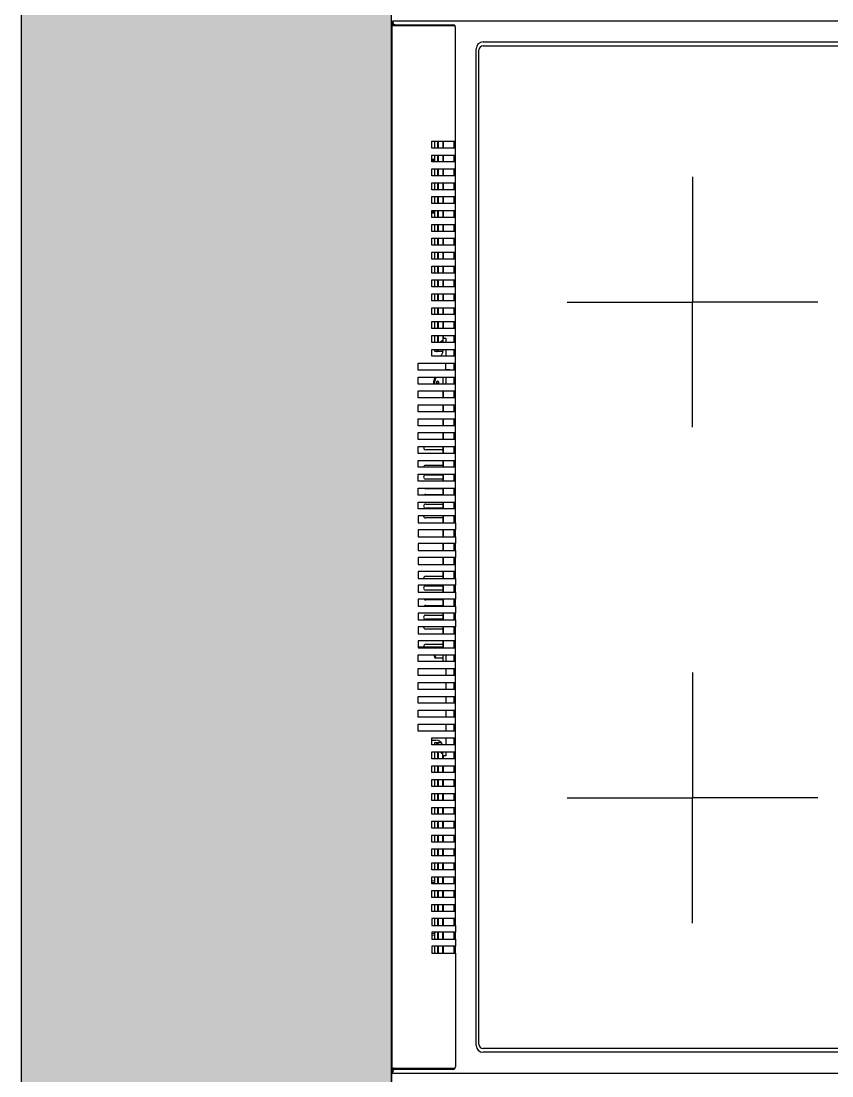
# Model space of a CAD drawing. Extents: x 9726 to 10907, y -508 to -121.
# Drawn here: x 10040.22 to 10063.21, y -237.94 to -208.02 of the extents above; entities that cross this region are included whole.
import ezdxf

# ---------------------------------------------------------------- set-up
doc = ezdxf.new("R2010")
doc.units = 0
doc.header["$LTSCALE"] = 25
doc.linetypes.add('HIDDEN', pattern=[0.03937, 0.019685, -0.019685])
for name, color, linetype in [('A-EQPM-KITCHEN', 7, 'CONTINUOUS'), ('DEFAULT', 7, 'CONTINUOUS'), ('LAYER_02', 254, 'CONTINUOUS')]:
    doc.layers.add(name, color=color, linetype=linetype)

# ---------------------------------------------------------------- blocks, each defined once
blk = doc.blocks.new('STOVE-PLAN')
at = {"layer": 'A-EQPM-KITCHEN'}
for p, q in [((-14.843, 14.618), (-14.843, -10.22)), ((-14.84, 14.618), (-14.808, 14.65)), ((-14.81, 14.616), (-14.84, 14.618)), ((-14.811, 14.65), (-14.811, 14.639)), ((-14.752, 14.639), (-14.811, 14.639)), ((-14.811, 14.639), (-14.811, 14.633)), ((-14.811, 14.633), (-14.811, 14.618)), ((-14.811, 14.618), (-14.81, 14.616)), ((-14.808, 14.65), (14.965, 14.65)), ((-14.752, 14.608), (-14.803, 14.608)), ((-14.803, 14.608), (-14.772, 14.579)), ((-14.736, 14.639), (-14.752, 14.639)), ((-14.74, 14.608), (-14.752, 14.608)), ((-14.736, 14.559), (-14.736, 14.639)), ((-14.736, 14.639), (-14.705, 14.639)), ((-14.736, 12.906), (-14.736, 14.559)), ((-14.705, 14.639), (-14.705, 14.653)), ((14.862, 14.639), (-14.705, 14.639)), ((-14.705, 14.639), (-14.705, 14.615)), ((-14.705, 14.615), (-14.705, 14.6)), ((-14.705, 14.6), (-14.705, 14.589)), ((-14.705, 14.563), (-14.705, 14.558)), ((-14.705, 14.558), (-14.705, 12.906)), ((-14.504, 14.653), (-14.524, 14.653)), ((-13.722, 14.639), (-13.006, 14.639)), ((13.164, 14.639), (13.88, 14.639)), ((14.681, 14.653), (14.661, 14.653)), ((14.862, 14.653), (14.862, 14.639)), ((14.862, 14.639), (14.894, 14.639)), ((14.862, 14.615), (14.862, 14.639)), ((14.862, 14.558), (14.862, 14.615)), ((14.862, 12.906), (14.862, 14.558)), ((14.894, 14.639), (14.894, 14.559)), ((14.894, 14.543), (14.894, 14.589)), ((14.894, 14.559), (14.894, 12.906)), ((14.909, 14.639), (14.897, 14.639)), ((14.909, 14.608), (14.897, 14.608)), ((14.966, 14.639), (14.909, 14.639)), ((14.966, 14.608), (14.909, 14.608)), ((14.93, 14.579), (14.958, 14.608)), ((14.965, 14.65), (14.996, 14.618)), ((14.968, 14.639), (14.968, 14.65)), ((14.968, 14.635), (14.968, 14.639)), ((14.969, 14.618), (14.968, 14.635)), ((14.996, 14.618), (14.969, 14.618)), ((15, -10.22), (15, 14.618)), ((-5.138, 12.896), (-5.138, 13.891)), ((-5.138, 13.891), (-4.941, 13.891)), ((-4.941, 13.891), (-4.941, 12.896)), ((-4.744, 12.896), (-4.744, 13.891)), ((-4.744, 13.891), (-4.547, 13.891)), ((-4.547, 13.891), (-4.547, 12.896)), ((-4.35, 12.896), (-4.35, 13.891)), ((-4.35, 13.891), (-4.154, 13.891)), ((-4.154, 13.891), (-4.154, 12.896)), ((-3.957, 12.896), (-3.957, 13.891)), ((-3.957, 13.891), (-3.76, 13.891)), ((-3.76, 13.891), (-3.76, 12.896)), ((-3.563, 12.896), (-3.563, 13.891)), ((-3.563, 13.891), (-3.366, 13.891)), ((-3.366, 13.891), (-3.366, 12.896)), ((-3.169, 12.896), (-3.169, 13.891)), ((-3.169, 13.891), (-2.972, 13.891)), ((-2.972, 13.891), (-2.972, 12.896)), ((-2.579, 13.891), (-2.776, 13.891)), ((-2.776, 13.891), (-2.776, 12.896)), ((-2.75, 13.891), (-2.75, 13.542)), ((-2.579, 12.896), (-2.579, 13.891)), ((-2.185, 13.891), (-2.382, 13.891)), ((-2.382, 13.891), (-2.382, 12.896)), ((-2.185, 12.896), (-2.185, 13.891)), ((-1.791, 13.891), (-1.988, 13.891)), ((-1.988, 13.891), (-1.988, 12.896)), ((-1.791, 12.896), (-1.791, 13.891)), ((-1.398, 13.891), (-1.594, 13.891)), ((-1.594, 13.891), (-1.594, 12.896)), ((-1.398, 12.896), (-1.398, 13.891)), ((-1.004, 13.891), (-1.201, 13.891)), ((-1.201, 13.891), (-1.201, 12.896)), ((-1.004, 12.896), (-1.004, 13.891)), ((-0.61, 13.891), (-0.807, 13.891)), ((-0.807, 13.891), (-0.807, 12.896)), ((-0.61, 12.896), (-0.61, 13.891)), ((-0.217, 13.891), (-0.413, 13.891)), ((-0.413, 13.891), (-0.413, 12.896)), ((-0.217, 12.896), (-0.217, 13.891)), ((0.177, 13.891), (-0.02, 13.891)), ((-0.02, 13.891), (-0.02, 12.896)), ((0.177, 12.896), (0.177, 13.891)), ((0.571, 13.891), (0.374, 13.891)), ((0.374, 13.891), (0.374, 12.896)), ((0.571, 12.896), (0.571, 13.891)), ((0.965, 13.891), (0.768, 13.891)), ((0.768, 13.891), (0.768, 12.896)), ((0.965, 12.896), (0.965, 13.891)), ((1.161, 12.896), (1.161, 13.891)), ((1.161, 13.891), (1.358, 13.891)), ((1.358, 13.891), (1.358, 12.896)), ((1.555, 12.896), (1.555, 13.891)), ((1.555, 13.891), (1.752, 13.891)), ((1.752, 13.891), (1.752, 12.896)), ((1.949, 12.896), (1.949, 13.891)), ((1.949, 13.891), (2.146, 13.891)), ((2.146, 13.891), (2.146, 12.896)), ((2.343, 12.896), (2.343, 13.891)), ((2.343, 13.891), (2.539, 13.891)), ((2.539, 13.891), (2.539, 12.896)), ((2.736, 12.896), (2.736, 13.891)), ((2.736, 13.891), (2.933, 13.891)), ((2.933, 13.891), (2.933, 12.896)), ((3.13, 12.896), (3.13, 13.891)), ((3.13, 13.891), (3.327, 13.891)), ((3.327, 13.891), (3.327, 12.896)), ((3.524, 12.896), (3.524, 13.891)), ((3.524, 13.891), (3.72, 13.891)), ((3.72, 13.891), (3.72, 12.896)), ((3.917, 12.896), (3.917, 13.891)), ((3.917, 13.891), (4.114, 13.891)), ((4.114, 13.891), (4.114, 12.896)), ((4.311, 12.896), (4.311, 13.891)), ((4.311, 13.891), (4.508, 13.891)), ((4.508, 13.891), (4.508, 12.896)), ((4.705, 12.896), (4.705, 13.891)), ((4.705, 13.891), (4.902, 13.891)), ((4.902, 13.891), (4.902, 12.896)), ((5.098, 12.896), (5.098, 13.891)), ((5.098, 13.891), (5.295, 13.891)), ((5.295, 13.891), (5.295, 12.896)), ((-11.24, 13.502), (-11.437, 13.502)), ((-11.437, 13.502), (-11.437, 12.896)), ((-11.24, 12.896), (-11.24, 13.502)), ((-10.846, 13.502), (-11.043, 13.502)), ((-11.043, 13.502), (-11.043, 12.896)), ((-10.921, 13.502), (-10.927, 13.42)), ((-10.887, 13.42), (-10.882, 13.502)), ((-10.846, 12.896), (-10.846, 13.502)), ((-10.453, 13.502), (-10.65, 13.502)), ((-10.65, 13.502), (-10.65, 12.894)), ((-10.453, 12.896), (-10.453, 13.502)), ((-10.256, 12.896), (-10.256, 13.502)), ((-10.256, 13.502), (-10.059, 13.502)), ((-10.059, 13.502), (-10.059, 12.896)), ((-9.862, 12.896), (-9.862, 13.502)), ((-9.862, 13.502), (-9.665, 13.502)), ((-9.665, 13.502), (-9.665, 12.896)), ((-9.469, 12.896), (-9.469, 13.502)), ((-9.469, 13.502), (-9.272, 13.502)), ((-9.434, 13.502), (-9.429, 13.42)), ((-9.389, 13.42), (-9.394, 13.502)), ((-9.272, 13.502), (-9.272, 12.896)), ((-9.075, 12.896), (-9.075, 13.502)), ((-9.075, 13.502), (-8.878, 13.502)), ((-8.878, 13.502), (-8.878, 12.896)), ((-8.681, 12.896), (-8.681, 13.502)), ((-8.681, 13.502), (-8.484, 13.502)), ((-8.484, 13.502), (-8.484, 12.896)), ((-8.287, 12.896), (-8.287, 13.502)), ((-8.287, 13.502), (-8.091, 13.502)), ((-8.091, 13.502), (-8.091, 12.896)), ((-7.894, 12.896), (-7.894, 13.502)), ((-7.894, 13.502), (-7.697, 13.502)), ((-7.697, 13.502), (-7.697, 12.896)), ((-7.5, 12.896), (-7.5, 13.502)), ((-7.5, 13.502), (-7.303, 13.502)), ((-7.303, 13.502), (-7.303, 12.896)), ((-7.106, 12.896), (-7.106, 13.502)), ((-7.106, 13.502), (-6.909, 13.502)), ((-6.909, 13.502), (-6.909, 12.896)), ((-6.713, 12.896), (-6.713, 13.502)), ((-6.713, 13.502), (-6.516, 13.502)), ((-6.516, 13.502), (-6.516, 12.896)), ((-6.319, 12.896), (-6.319, 13.502)), ((-6.319, 13.502), (-6.122, 13.502)), ((-6.122, 13.502), (-6.122, 12.896)), ((-5.925, 12.896), (-5.925, 13.502)), ((-5.925, 13.502), (-5.728, 13.502)), ((-5.728, 13.502), (-5.728, 12.896)), ((-5.531, 12.896), (-5.531, 13.502)), ((-5.531, 13.502), (-5.335, 13.502)), ((-5.4, 13.502), (-5.4, 13.39)), ((-5.335, 13.502), (-5.335, 12.896)), ((-2.75, 13.542), (-2.75, 13.425)), ((-2.677, 13.677), (-2.677, 13.193)), ((-2.244, 13.193), (-2.244, 13.677)), ((-1.969, 13.193), (-1.969, 13.677)), ((-1.85, 13.677), (-1.85, 13.193)), ((-1.575, 13.677), (-1.575, 13.193)), ((-1.417, 13.193), (-1.417, 13.677)), ((-1.142, 13.193), (-1.142, 13.677)), ((-1.024, 13.677), (-1.024, 13.193)), ((-0.748, 13.677), (-0.748, 13.193)), ((0.906, 13.193), (0.906, 13.677)), ((1.181, 13.193), (1.181, 13.677)), ((1.299, 13.677), (1.299, 13.193)), ((1.575, 13.677), (1.575, 13.193)), ((1.732, 13.193), (1.732, 13.677)), ((2.008, 13.193), (2.008, 13.677)), ((2.126, 13.677), (2.126, 13.193)), ((2.402, 13.677), (2.402, 13.193)), ((2.835, 13.193), (2.835, 13.677)), ((5.492, 12.896), (5.492, 13.502)), ((5.492, 13.502), (5.689, 13.502)), ((5.689, 13.502), (5.689, 12.896)), ((5.886, 12.896), (5.886, 13.502)), ((5.886, 13.502), (6.083, 13.502)), ((6.083, 13.502), (6.083, 12.896)), ((6.28, 12.896), (6.28, 13.502)), ((6.28, 13.502), (6.476, 13.502)), ((6.476, 13.502), (6.476, 12.896)), ((6.673, 12.896), (6.673, 13.502)), ((6.673, 13.502), (6.87, 13.502)), ((6.87, 13.502), (6.87, 12.896)), ((7.067, 12.896), (7.067, 13.502)), ((7.067, 13.502), (7.264, 13.502)), ((7.264, 13.502), (7.264, 12.896)), ((7.461, 12.896), (7.461, 13.502)), ((7.461, 13.502), (7.657, 13.502)), ((7.657, 13.502), (7.657, 12.896)), ((7.854, 12.896), (7.854, 13.502)), ((7.854, 13.502), (8.051, 13.502)), ((8.051, 13.502), (8.051, 12.896)), ((8.248, 12.896), (8.248, 13.502)), ((8.248, 13.502), (8.445, 13.502)), ((8.445, 13.502), (8.445, 12.896)), ((8.642, 12.896), (8.642, 13.502)), ((8.642, 13.502), (8.839, 13.502)), ((8.839, 13.502), (8.839, 12.896)), ((9.035, 12.896), (9.035, 13.502)), ((9.035, 13.502), (9.232, 13.502)), ((9.232, 13.502), (9.232, 12.896)), ((9.429, 12.896), (9.429, 13.502)), ((9.429, 13.502), (9.626, 13.502)), ((9.547, 13.42), (9.552, 13.502)), ((9.592, 13.502), (9.587, 13.42)), ((9.626, 13.502), (9.626, 12.896)), ((9.823, 12.896), (9.823, 13.502)), ((9.823, 13.502), (10.02, 13.502)), ((10.02, 13.502), (10.02, 12.896)), ((10.217, 12.896), (10.217, 13.502)), ((10.217, 13.502), (10.413, 13.502)), ((10.413, 13.502), (10.413, 12.896)), ((10.61, 12.896), (10.61, 13.502)), ((10.61, 13.502), (10.807, 13.502)), ((10.807, 13.502), (10.807, 12.895)), ((11.004, 12.896), (11.004, 13.502)), ((11.004, 13.502), (11.201, 13.502)), ((11.045, 13.42), (11.039, 13.502)), ((11.079, 13.502), (11.084, 13.42)), ((11.201, 13.502), (11.201, 12.896)), ((11.398, 12.896), (11.398, 13.502)), ((11.398, 13.502), (11.594, 13.502)), ((11.594, 13.502), (11.594, 12.896)), ((-11.437, 13.334), (-11.24, 13.334)), ((-11.437, 13.311), (-11.24, 13.311)), ((-11.437, 13.193), (-11.24, 13.193)), ((-11.24, 13.182), (-11.437, 13.182)), ((-11.434, 13.42), (-11.24, 13.42)), ((-11.043, 13.42), (-10.846, 13.42)), ((-11.043, 13.334), (-10.846, 13.334)), ((-11.043, 13.311), (-10.846, 13.311)), ((-11.043, 13.193), (-10.846, 13.193)), ((-10.846, 13.182), (-11.043, 13.182)), ((-10.65, 13.42), (-10.453, 13.42)), ((-10.65, 13.334), (-10.453, 13.334)), ((-10.65, 13.311), (-10.453, 13.311)), ((-10.65, 13.193), (-10.453, 13.193)), ((-10.453, 13.182), (-10.65, 13.182)), ((-10.256, 13.42), (-10.059, 13.42)), ((-10.256, 13.334), (-10.059, 13.334)), ((-10.256, 13.311), (-10.059, 13.311)), ((-10.256, 13.193), (-10.059, 13.193)), ((-10.059, 13.182), (-10.256, 13.182)), ((-9.862, 13.42), (-9.665, 13.42)), ((-9.862, 13.334), (-9.665, 13.334)), ((-9.862, 13.311), (-9.665, 13.311)), ((-9.862, 13.193), (-9.665, 13.193)), ((-9.665, 13.182), (-9.862, 13.182)), ((-9.472, 13.334), (-9.272, 13.334)), ((-9.469, 13.42), (-9.272, 13.42)), ((-9.469, 13.311), (-9.272, 13.311)), ((-9.469, 13.193), (-9.272, 13.193)), ((-9.272, 13.182), (-9.469, 13.182)), ((-9.075, 13.42), (-8.878, 13.42)), ((-9.075, 13.334), (-8.878, 13.334)), ((-9.075, 13.311), (-8.878, 13.311)), ((-9.075, 13.193), (-8.878, 13.193)), ((-8.878, 13.182), (-9.075, 13.182)), ((-8.681, 13.42), (-8.484, 13.42)), ((-8.681, 13.334), (-8.484, 13.334)), ((-8.681, 13.311), (-8.484, 13.311)), ((-8.681, 13.193), (-8.484, 13.193)), ((-8.484, 13.182), (-8.681, 13.182)), ((-8.287, 13.42), (-8.091, 13.42)), ((-8.287, 13.334), (-8.091, 13.334)), ((-8.287, 13.311), (-8.091, 13.311)), ((-8.287, 13.193), (-8.091, 13.193)), ((-8.091, 13.182), (-8.287, 13.182)), ((-7.894, 13.42), (-7.697, 13.42)), ((-7.894, 13.334), (-7.697, 13.334)), ((-7.894, 13.311), (-7.697, 13.311)), ((-7.894, 13.193), (-7.697, 13.193)), ((-7.697, 13.182), (-7.894, 13.182)), ((-7.5, 13.42), (-7.303, 13.42)), ((-7.5, 13.334), (-7.303, 13.334)), ((-7.5, 13.311), (-7.303, 13.311)), ((-7.5, 13.193), (-7.303, 13.193)), ((-7.303, 13.182), (-7.5, 13.182)), ((-7.106, 13.42), (-6.909, 13.42)), ((-7.106, 13.334), (-6.909, 13.334)), ((-7.106, 13.311), (-6.909, 13.311)), ((-7.106, 13.193), (-6.909, 13.193)), ((-6.909, 13.182), (-7.106, 13.182)), ((-6.713, 13.42), (-6.516, 13.42)), ((-6.713, 13.334), (-6.516, 13.334)), ((-6.713, 13.311), (-6.516, 13.311)), ((-6.713, 13.193), (-6.516, 13.193)), ((-6.516, 13.182), (-6.713, 13.182)), ((-6.319, 13.42), (-6.122, 13.42)), ((-6.319, 13.334), (-6.122, 13.334)), ((-6.319, 13.311), (-6.122, 13.311)), ((-6.319, 13.193), (-6.122, 13.193)), ((-6.122, 13.182), (-6.319, 13.182)), ((-5.925, 13.42), (-5.728, 13.42)), ((-5.925, 13.334), (-5.728, 13.334)), ((-5.925, 13.311), (-5.728, 13.311)), ((-5.925, 13.193), (-5.728, 13.193)), ((-5.846, 13.182), (-5.925, 13.182)), ((-5.846, 13.111), (-5.846, 13.182)), ((-5.531, 13.42), (-5.464, 13.42)), ((-5.464, 13.379), (-5.531, 13.334)), ((-5.464, 13.356), (-5.531, 13.311)), ((-5.464, 13.42), (-5.464, 13.408)), ((-5.464, 13.408), (-5.464, 13.379)), ((-5.464, 13.371), (-5.464, 13.356)), ((-5.464, 13.356), (-5.464, 13.244)), ((-2.972, 13.193), (-3.144, 13.193)), ((-2.972, 13.452), (-3.065, 13.416)), ((-2.972, 13.426), (-3.065, 13.39)), ((-3.065, 13.416), (-3.065, 13.397)), ((-3.065, 13.39), (-3.065, 13.193)), ((-2.75, 13.4), (-2.778, 13.4)), ((-2.579, 13.193), (-2.776, 13.193)), ((-2.579, 13.182), (-2.776, 13.182)), ((-2.75, 13.425), (-2.75, 13.4)), ((-2.75, 13.4), (-2.75, 13.193)), ((-2.185, 13.193), (-2.382, 13.193)), ((-2.185, 13.182), (-2.382, 13.182)), ((-1.791, 13.193), (-1.988, 13.193)), ((-1.791, 13.182), (-1.988, 13.182)), ((-1.398, 13.193), (-1.594, 13.193)), ((-1.398, 13.182), (-1.594, 13.182)), ((-1.004, 13.193), (-1.201, 13.193)), ((-1.004, 13.182), (-1.201, 13.182)), ((-0.61, 13.193), (-0.807, 13.193)), ((-0.61, 13.182), (-0.807, 13.182)), ((-0.217, 13.193), (-0.413, 13.193)), ((-0.217, 13.182), (-0.413, 13.182)), ((0.177, 13.193), (-0.02, 13.193)), ((0.177, 13.182), (-0.02, 13.182)), ((0.571, 13.193), (0.374, 13.193)), ((0.571, 13.182), (0.374, 13.182)), ((0.965, 13.193), (0.768, 13.193)), ((0.965, 13.182), (0.768, 13.182)), ((1.358, 13.193), (1.161, 13.193)), ((1.358, 13.182), (1.161, 13.182)), ((1.752, 13.193), (1.555, 13.193)), ((1.752, 13.182), (1.555, 13.182)), ((2.146, 13.193), (1.949, 13.193)), ((2.146, 13.182), (1.949, 13.182)), ((2.539, 13.193), (2.343, 13.193)), ((2.539, 13.182), (2.343, 13.182)), ((2.933, 13.193), (2.736, 13.193)), ((2.933, 13.182), (2.736, 13.182)), ((3.327, 13.193), (3.13, 13.193)), ((3.327, 13.182), (3.13, 13.182)), ((3.72, 13.193), (3.524, 13.193)), ((3.72, 13.182), (3.524, 13.182)), ((4.114, 13.193), (3.917, 13.193)), ((4.114, 13.182), (3.917, 13.182)), ((4.508, 13.193), (4.311, 13.193)), ((4.508, 13.182), (4.311, 13.182)), ((4.77, 13.453), (4.705, 13.453)), ((4.77, 13.426), (4.705, 13.426)), ((4.705, 13.358), (4.724, 13.359)), ((4.724, 13.349), (4.705, 13.35)), ((4.724, 13.323), (4.705, 13.324)), ((4.888, 13.193), (4.705, 13.193)), ((4.888, 13.416), (4.77, 13.453)), ((4.888, 13.39), (4.77, 13.426)), ((4.888, 13.397), (4.888, 13.416)), ((4.888, 13.193), (4.888, 13.39)), ((5.624, 13.408), (5.624, 13.42)), ((5.624, 13.42), (5.689, 13.42)), ((5.624, 13.379), (5.624, 13.408)), ((5.689, 13.334), (5.624, 13.379)), ((5.624, 13.371), (5.624, 13.356)), ((5.624, 13.193), (5.624, 13.356)), ((5.624, 13.356), (5.689, 13.312)), ((5.689, 13.193), (5.636, 13.193)), ((5.886, 13.42), (6.083, 13.42)), ((5.886, 13.334), (6.083, 13.334)), ((5.886, 13.311), (6.083, 13.311)), ((6.083, 13.193), (5.886, 13.193)), ((6.083, 13.182), (6.004, 13.182)), ((6.004, 13.182), (6.004, 13.111)), ((6.28, 13.42), (6.476, 13.42)), ((6.28, 13.334), (6.476, 13.334)), ((6.28, 13.311), (6.476, 13.311)), ((6.476, 13.193), (6.28, 13.193)), ((6.476, 13.182), (6.28, 13.182)), ((6.673, 13.42), (6.87, 13.42)), ((6.673, 13.334), (6.87, 13.334)), ((6.673, 13.311), (6.87, 13.311)), ((6.87, 13.193), (6.673, 13.193)), ((6.87, 13.182), (6.673, 13.182)), ((7.067, 13.42), (7.264, 13.42)), ((7.067, 13.334), (7.264, 13.334)), ((7.067, 13.311), (7.264, 13.311)), ((7.264, 13.193), (7.067, 13.193)), ((7.264, 13.182), (7.067, 13.182)), ((7.461, 13.42), (7.657, 13.42)), ((7.461, 13.334), (7.657, 13.334)), ((7.461, 13.311), (7.657, 13.311)), ((7.657, 13.193), (7.461, 13.193)), ((7.657, 13.182), (7.461, 13.182)), ((7.854, 13.42), (8.051, 13.42)), ((7.854, 13.334), (8.051, 13.334)), ((7.854, 13.311), (8.051, 13.311)), ((8.051, 13.193), (7.854, 13.193)), ((8.051, 13.182), (7.854, 13.182)), ((8.248, 13.42), (8.445, 13.42)), ((8.248, 13.334), (8.445, 13.334)), ((8.248, 13.311), (8.445, 13.311)), ((8.445, 13.193), (8.248, 13.193)), ((8.445, 13.182), (8.248, 13.182)), ((8.642, 13.42), (8.839, 13.42)), ((8.642, 13.334), (8.839, 13.334)), ((8.642, 13.311), (8.839, 13.311)), ((8.839, 13.193), (8.642, 13.193)), ((8.839, 13.182), (8.642, 13.182)), ((9.035, 13.42), (9.232, 13.42)), ((9.035, 13.334), (9.232, 13.334)), ((9.035, 13.311), (9.232, 13.311)), ((9.232, 13.193), (9.035, 13.193)), ((9.232, 13.182), (9.035, 13.182)), ((9.429, 13.42), (9.626, 13.42)), ((9.429, 13.334), (9.626, 13.334)), ((9.429, 13.311), (9.626, 13.311)), ((9.626, 13.193), (9.429, 13.193)), ((9.626, 13.182), (9.429, 13.182)), ((9.823, 13.42), (10.02, 13.42)), ((9.823, 13.334), (10.02, 13.334)), ((9.823, 13.311), (10.02, 13.311)), ((10.02, 13.193), (9.823, 13.193)), ((10.02, 13.182), (9.823, 13.182)), ((10.217, 13.42), (10.413, 13.42)), ((10.217, 13.334), (10.413, 13.334)), ((10.217, 13.311), (10.413, 13.311)), ((10.413, 13.193), (10.217, 13.193)), ((10.413, 13.182), (10.217, 13.182)), ((10.61, 13.42), (10.807, 13.42)), ((10.61, 13.334), (10.807, 13.334)), ((10.61, 13.311), (10.807, 13.311)), ((10.807, 13.193), (10.61, 13.193)), ((10.807, 13.182), (10.61, 13.182)), ((11.004, 13.42), (11.201, 13.42)), ((11.004, 13.334), (11.201, 13.334)), ((11.004, 13.311), (11.201, 13.311)), ((11.201, 13.193), (11.004, 13.193)), ((11.201, 13.182), (11.004, 13.182)), ((11.398, 13.42), (11.594, 13.42)), ((11.398, 13.334), (11.594, 13.334)), ((11.398, 13.311), (11.594, 13.311)), ((11.594, 13.193), (11.398, 13.193)), ((11.594, 13.182), (11.398, 13.182)), ((-14.705, 12.906), (-14.736, 12.906)), ((-14.705, 12.906), (-14.705, 12.896)), ((-14.705, 12.896), (-14.705, 12.847)), ((-11.437, 12.896), (-11.437, 12.835)), ((-11.437, 12.867), (-11.24, 12.867)), ((-11.24, 12.835), (-11.24, 12.896)), ((-11.043, 12.896), (-11.043, 12.835)), ((-11.043, 12.867), (-10.846, 12.867)), ((-10.846, 12.835), (-10.846, 12.896)), ((-10.65, 12.894), (-10.65, 12.835)), ((-10.65, 12.867), (-10.453, 12.867)), ((-10.453, 12.835), (-10.453, 12.896)), ((-10.256, 12.835), (-10.256, 12.896)), ((-10.256, 12.867), (-10.059, 12.867)), ((-10.059, 12.896), (-10.059, 12.835)), ((-9.862, 12.835), (-9.862, 12.896)), ((-9.862, 12.867), (-9.665, 12.867)), ((-9.665, 12.896), (-9.665, 12.835)), ((-9.469, 12.835), (-9.469, 12.896)), ((-9.469, 12.867), (-9.272, 12.867)), ((-9.272, 12.896), (-9.272, 12.835)), ((-9.075, 12.835), (-9.075, 12.896)), ((-9.075, 12.867), (-8.878, 12.867)), ((-8.878, 12.896), (-8.878, 12.835)), ((-8.681, 12.835), (-8.681, 12.896)), ((-8.681, 12.867), (-8.484, 12.867)), ((-8.484, 12.896), (-8.484, 12.835)), ((-8.287, 12.835), (-8.287, 12.896)), ((-8.287, 12.867), (-8.091, 12.867)), ((-8.091, 12.896), (-8.091, 12.835)), ((-7.894, 12.835), (-7.894, 12.896)), ((-7.894, 12.867), (-7.697, 12.867)), ((-7.697, 12.896), (-7.697, 12.835)), ((-7.5, 12.835), (-7.5, 12.896)), ((-7.5, 12.867), (-7.303, 12.867)), ((-7.303, 12.896), (-7.303, 12.835)), ((-7.106, 12.835), (-7.106, 12.896)), ((-7.106, 12.867), (-6.909, 12.867)), ((-6.909, 12.896), (-6.909, 12.835)), ((-6.713, 12.835), (-6.713, 12.896)), ((-6.713, 12.867), (-6.516, 12.867)), ((-6.516, 12.896), (-6.516, 12.835)), ((-6.319, 12.835), (-6.319, 12.896)), ((-6.319, 12.867), (-6.122, 12.867)), ((-6.122, 12.896), (-6.122, 12.835)), ((-5.925, 12.835), (-5.925, 12.896)), ((-5.925, 12.867), (-5.728, 12.867)), ((-5.728, 13.111), (-5.846, 13.111)), ((-5.728, 12.896), (-5.728, 12.835)), ((-5.335, 13.111), (-5.531, 13.111)), ((-5.531, 12.835), (-5.531, 12.896)), ((-5.531, 12.867), (-5.335, 12.867)), ((-5.335, 12.896), (-5.335, 12.835)), ((-4.941, 13.111), (-5.138, 13.111)), ((-5.138, 12.835), (-5.138, 12.896)), ((-5.138, 12.867), (-4.941, 12.867)), ((-4.941, 12.896), (-4.941, 12.835)), ((-4.547, 13.111), (-4.744, 13.111)), ((-4.744, 12.835), (-4.744, 12.896)), ((-4.744, 12.867), (-4.547, 12.867)), ((-4.547, 12.896), (-4.547, 12.835)), ((-4.154, 13.111), (-4.35, 13.111)), ((-4.35, 12.835), (-4.35, 12.896)), ((-4.35, 12.867), (-4.154, 12.867)), ((-4.154, 12.896), (-4.154, 12.835)), ((-3.76, 13.111), (-3.957, 13.111)), ((-3.957, 12.835), (-3.957, 12.896)), ((-3.957, 12.867), (-3.76, 12.867)), ((-3.76, 12.896), (-3.76, 12.835)), ((-3.366, 13.111), (-3.563, 13.111)), ((-3.563, 12.835), (-3.563, 12.896)), ((-3.563, 12.867), (-3.366, 12.867)), ((-3.366, 12.896), (-3.366, 12.835)), ((-2.972, 13.111), (-3.169, 13.111)), ((-3.169, 12.835), (-3.169, 12.896)), ((-3.169, 12.867), (-2.972, 12.867)), ((-2.972, 12.896), (-2.972, 12.835)), ((-2.776, 12.896), (-2.776, 12.835)), ((-2.776, 12.867), (-2.579, 12.867)), ((-2.579, 12.835), (-2.579, 12.896)), ((-2.382, 12.896), (-2.382, 12.835)), ((-2.382, 12.867), (-2.185, 12.867)), ((-2.185, 12.835), (-2.185, 12.896)), ((-1.988, 12.896), (-1.988, 12.835)), ((-1.988, 12.867), (-1.791, 12.867)), ((-1.791, 12.835), (-1.791, 12.896)), ((-1.594, 12.896), (-1.594, 12.835)), ((-1.594, 12.867), (-1.398, 12.867)), ((-1.398, 12.835), (-1.398, 12.896)), ((-1.201, 12.896), (-1.201, 12.835)), ((-1.201, 12.867), (-1.004, 12.867)), ((-1.004, 12.835), (-1.004, 12.896)), ((-0.807, 12.896), (-0.807, 12.835)), ((-0.807, 12.867), (-0.61, 12.867)), ((-0.61, 12.835), (-0.61, 12.896)), ((-0.413, 12.896), (-0.413, 12.835)), ((-0.413, 12.867), (-0.217, 12.867)), ((-0.217, 12.835), (-0.217, 12.896)), ((-0.02, 12.896), (-0.02, 12.835)), ((-0.02, 12.867), (0.177, 12.867)), ((0.177, 12.835), (0.177, 12.896)), ((0.374, 12.896), (0.374, 12.835)), ((0.374, 12.867), (0.571, 12.867)), ((0.571, 12.835), (0.571, 12.896)), ((0.768, 12.896), (0.768, 12.835)), ((0.768, 12.867), (0.965, 12.867)), ((0.965, 12.835), (0.965, 12.896)), ((1.161, 12.835), (1.161, 12.896)), ((1.161, 12.867), (1.358, 12.867)), ((1.358, 12.896), (1.358, 12.835)), ((1.555, 12.835), (1.555, 12.896)), ((1.555, 12.867), (1.752, 12.867)), ((1.752, 12.896), (1.752, 12.835)), ((1.949, 12.835), (1.949, 12.896)), ((1.949, 12.867), (2.146, 12.867)), ((2.146, 12.896), (2.146, 12.835)), ((2.343, 12.835), (2.343, 12.896)), ((2.343, 12.867), (2.539, 12.867)), ((2.539, 12.896), (2.539, 12.835)), ((2.736, 12.835), (2.736, 12.896)), ((2.736, 12.867), (2.933, 12.867)), ((2.933, 12.896), (2.933, 12.835)), ((3.13, 12.835), (3.13, 12.896)), ((3.13, 12.867), (3.327, 12.867)), ((3.327, 12.896), (3.327, 12.835)), ((3.524, 12.835), (3.524, 12.896)), ((3.524, 12.867), (3.72, 12.867)), ((3.72, 12.896), (3.72, 12.835)), ((3.917, 12.835), (3.917, 12.896)), ((3.917, 12.867), (4.114, 12.867)), ((4.114, 12.896), (4.114, 12.835)), ((4.311, 12.835), (4.311, 12.896)), ((4.311, 12.867), (4.508, 12.867)), ((4.508, 12.896), (4.508, 12.835)), ((4.902, 13.111), (4.705, 13.111)), ((4.705, 12.835), (4.705, 12.896)), ((4.705, 12.867), (4.902, 12.867)), ((4.902, 12.896), (4.902, 12.835)), ((5.098, 12.994), (5.108, 12.994)), ((5.098, 12.835), (5.098, 12.896)), ((5.098, 12.867), (5.295, 12.867)), ((5.108, 12.994), (5.108, 13.111)), ((5.108, 13.111), (5.295, 13.111)), ((5.295, 12.896), (5.295, 12.835)), ((5.689, 13.111), (5.492, 13.111)), ((5.492, 12.835), (5.492, 12.896)), ((5.492, 12.867), (5.689, 12.867)), ((5.689, 12.896), (5.689, 12.835)), ((6.004, 13.111), (5.886, 13.111)), ((5.886, 12.835), (5.886, 12.896)), ((5.886, 12.867), (6.083, 12.867)), ((6.083, 12.896), (6.083, 12.835)), ((6.28, 12.835), (6.28, 12.896)), ((6.28, 12.867), (6.476, 12.867)), ((6.476, 12.896), (6.476, 12.835)), ((6.673, 12.835), (6.673, 12.896)), ((6.673, 12.867), (6.87, 12.867)), ((6.87, 12.896), (6.87, 12.835)), ((7.067, 12.835), (7.067, 12.896)), ((7.067, 12.867), (7.264, 12.867)), ((7.264, 12.896), (7.264, 12.835)), ((7.461, 12.835), (7.461, 12.896)), ((7.461, 12.867), (7.657, 12.867)), ((7.657, 12.896), (7.657, 12.835)), ((7.854, 12.835), (7.854, 12.896)), ((7.854, 12.867), (8.051, 12.867)), ((8.051, 12.896), (8.051, 12.835)), ((8.248, 12.835), (8.248, 12.896)), ((8.248, 12.867), (8.445, 12.867)), ((8.445, 12.896), (8.445, 12.835)), ((8.642, 12.835), (8.642, 12.896)), ((8.642, 12.867), (8.839, 12.867)), ((8.839, 12.896), (8.839, 12.835)), ((9.035, 12.835), (9.035, 12.896)), ((9.035, 12.867), (9.232, 12.867)), ((9.232, 12.896), (9.232, 12.835)), ((9.429, 12.835), (9.429, 12.896)), ((9.429, 12.867), (9.626, 12.867)), ((9.626, 12.896), (9.626, 12.835)), ((9.823, 12.835), (9.823, 12.896)), ((9.823, 12.867), (10.02, 12.867)), ((10.02, 12.896), (10.02, 12.835)), ((10.217, 12.835), (10.217, 12.896)), ((10.217, 12.867), (10.413, 12.867)), ((10.413, 12.896), (10.413, 12.835)), ((10.61, 12.835), (10.61, 12.896)), ((10.61, 12.867), (10.807, 12.867)), ((10.807, 12.895), (10.807, 12.835)), ((11.004, 12.835), (11.004, 12.896)), ((11.004, 12.867), (11.201, 12.867)), ((11.201, 12.896), (11.201, 12.835)), ((11.398, 12.835), (11.398, 12.896)), ((11.398, 12.867), (11.594, 12.867)), ((11.594, 12.896), (11.594, 12.835)), ((14.862, 12.896), (14.862, 12.906)), ((14.894, 12.906), (14.862, 12.906)), ((14.862, 12.847), (14.862, 12.896)), ((-11.437, 12.835), (-14.665, 12.835)), ((-11.437, 12.835), (-11.24, 12.835)), ((-11.043, 12.835), (-11.24, 12.835)), ((-11.043, 12.835), (-10.846, 12.835)), ((-10.65, 12.835), (-10.846, 12.835)), ((-10.65, 12.835), (-10.453, 12.835)), ((-10.453, 12.835), (-10.256, 12.835)), ((-10.256, 12.835), (-10.059, 12.835)), ((-10.059, 12.835), (-9.862, 12.835)), ((-9.862, 12.835), (-9.665, 12.835)), ((-9.665, 12.835), (-9.469, 12.835)), ((-9.469, 12.835), (-9.272, 12.835)), ((-9.272, 12.835), (-9.075, 12.835)), ((-9.075, 12.835), (-8.878, 12.835)), ((-8.878, 12.835), (-8.681, 12.835)), ((-8.681, 12.835), (-8.484, 12.835)), ((-8.484, 12.835), (-8.287, 12.835)), ((-8.287, 12.835), (-8.091, 12.835)), ((-8.091, 12.835), (-7.894, 12.835)), ((-7.894, 12.835), (-7.697, 12.835)), ((-7.697, 12.835), (-7.5, 12.835)), ((-7.5, 12.835), (-7.303, 12.835)), ((-7.303, 12.835), (-7.106, 12.835)), ((-7.106, 12.835), (-6.909, 12.835)), ((-6.909, 12.835), (-6.713, 12.835)), ((-6.713, 12.835), (-6.516, 12.835)), ((-6.516, 12.835), (-6.319, 12.835)), ((-6.319, 12.835), (-6.122, 12.835)), ((-6.122, 12.835), (-5.925, 12.835)), ((-5.925, 12.835), (-5.728, 12.835)), ((-5.728, 12.835), (-5.531, 12.835)), ((-5.531, 12.835), (-5.335, 12.835)), ((-5.335, 12.835), (-5.138, 12.835)), ((-5.138, 12.835), (-4.941, 12.835)), ((-4.941, 12.835), (-4.744, 12.835)), ((-4.744, 12.835), (-4.547, 12.835)), ((-4.547, 12.835), (-4.35, 12.835)), ((-4.35, 12.835), (-4.154, 12.835)), ((-4.154, 12.835), (-3.957, 12.835)), ((-3.957, 12.835), (-3.76, 12.835)), ((-3.76, 12.835), (-3.563, 12.835)), ((-3.563, 12.835), (-3.366, 12.835)), ((-3.366, 12.835), (-3.169, 12.835)), ((-3.169, 12.835), (-2.972, 12.835)), ((-2.972, 12.835), (-2.778, 12.835)), ((-2.776, 12.835), (-2.579, 12.835)), ((-2.579, 12.835), (-2.382, 12.835)), ((-2.382, 12.835), (-2.185, 12.835)), ((-1.988, 12.835), (-2.185, 12.835)), ((-1.988, 12.835), (-1.791, 12.835)), ((-1.594, 12.835), (-1.791, 12.835)), ((-1.594, 12.835), (-1.398, 12.835)), ((-1.201, 12.835), (-1.398, 12.835)), ((-1.201, 12.835), (-1.004, 12.835)), ((-0.807, 12.835), (-1.004, 12.835)), ((-0.807, 12.835), (-0.61, 12.835)), ((-0.61, 12.835), (-0.413, 12.835)), ((-0.413, 12.835), (-0.217, 12.835)), ((-0.02, 12.835), (-0.217, 12.835)), ((-0.02, 12.835), (0.177, 12.835)), ((0.374, 12.835), (0.177, 12.835)), ((0.374, 12.835), (0.571, 12.835)), ((0.768, 12.835), (0.571, 12.835)), ((0.768, 12.835), (0.965, 12.835)), ((0.965, 12.835), (1.161, 12.835)), ((1.161, 12.835), (1.358, 12.835)), ((1.358, 12.835), (1.555, 12.835)), ((1.555, 12.835), (1.752, 12.835)), ((1.752, 12.835), (1.949, 12.835)), ((1.949, 12.835), (2.146, 12.835)), ((2.146, 12.835), (2.343, 12.835)), ((2.343, 12.835), (2.539, 12.835)), ((2.539, 12.835), (2.736, 12.835)), ((2.736, 12.835), (2.933, 12.835)), ((2.933, 12.835), (3.13, 12.835)), ((3.13, 12.835), (3.327, 12.835)), ((3.327, 12.835), (3.524, 12.835)), ((3.524, 12.835), (3.72, 12.835)), ((3.72, 12.835), (3.917, 12.835)), ((3.917, 12.835), (4.114, 12.835)), ((4.114, 12.835), (4.311, 12.835)), ((4.311, 12.835), (4.508, 12.835)), ((4.508, 12.835), (4.705, 12.835)), ((4.705, 12.835), (4.902, 12.835)), ((4.902, 12.835), (5.098, 12.835)), ((5.098, 12.835), (5.295, 12.835)), ((5.295, 12.835), (5.492, 12.835)), ((5.492, 12.835), (5.689, 12.835)), ((5.689, 12.835), (5.886, 12.835)), ((5.886, 12.835), (6.083, 12.835)), ((6.083, 12.835), (6.28, 12.835)), ((6.28, 12.835), (6.476, 12.835)), ((6.476, 12.835), (6.673, 12.835)), ((6.673, 12.835), (6.87, 12.835)), ((6.87, 12.835), (7.067, 12.835)), ((7.067, 12.835), (7.264, 12.835)), ((7.264, 12.835), (7.461, 12.835)), ((7.461, 12.835), (7.657, 12.835)), ((7.657, 12.835), (7.854, 12.835)), ((7.854, 12.835), (8.051, 12.835)), ((8.051, 12.835), (8.248, 12.835)), ((8.248, 12.835), (8.445, 12.835)), ((8.445, 12.835), (8.642, 12.835)), ((8.642, 12.835), (8.839, 12.835)), ((8.839, 12.835), (9.035, 12.835)), ((9.035, 12.835), (9.232, 12.835)), ((9.232, 12.835), (9.429, 12.835)), ((9.429, 12.835), (9.626, 12.835)), ((9.626, 12.835), (9.823, 12.835)), ((9.823, 12.835), (10.02, 12.835)), ((10.02, 12.835), (10.217, 12.835)), ((10.217, 12.835), (10.413, 12.835)), ((10.413, 12.835), (10.61, 12.835)), ((10.61, 12.835), (10.807, 12.835)), ((10.807, 12.835), (11.004, 12.835)), ((11.004, 12.835), (11.201, 12.835)), ((11.201, 12.835), (11.398, 12.835)), ((11.398, 12.835), (11.594, 12.835)), ((11.594, 12.835), (14.823, 12.835)), ((-14.252, -9.464), (-14.252, 12.051)), ((-14.142, -9.464), (-14.142, 12.051)), ((-14.055, 12.248), (14.213, 12.248)), ((-14.024, 12.169), (14.181, 12.169)), ((-11.405, 12.169), (-11.376, 12.169)), ((11.534, 12.169), (11.565, 12.169)), ((14.299, 12.051), (14.299, -9.464)), ((14.409, 12.051), (14.409, -9.464)), ((-7.032, 9.669), (-7.032, 6.114)), ((7.032, 9.669), (7.032, 6.114)), ((-10.587, 6.114), (-7.032, 6.114)), ((-7.032, 2.559), (-7.032, 6.114)), ((-3.478, 6.114), (-7.032, 6.114)), ((3.478, 6.114), (7.032, 6.114)), ((10.587, 6.114), (7.032, 6.114)), ((7.032, 2.559), (7.032, 6.114))]:
    blk.add_line(p, q, dxfattribs=at)
for centre, radius, start, end in [((-33.204, 14.579), 18.499, 359.9691, 0.0309), ((-10.382, 14.566), 4.322, 179.9627, 180.0373), ((-2.736, 13.677), 0.0591, 0, 103.4934), ((-2.185, 13.677), 0.0591, 90, 180), ((-1.909, 13.677), 0.0591, 0, 180), ((-1.634, 13.677), 0.0591, 0, 48.1897), ((-1.358, 13.677), 0.0591, 131.8103, 180), ((-1.083, 13.677), 0.0591, 360, 180), ((-0.807, 13.677), 0.0591, 0, 90), ((0.965, 13.677), 0.0591, 90, 180), ((1.24, 13.677), 0.0591, 0, 180), ((1.516, 13.677), 0.0591, 0, 48.1897), ((1.791, 13.677), 0.0591, 131.8103, 180), ((2.067, 13.677), 0.0591, 0, 180), ((2.343, 13.677), 0.0591, 0, 90), ((2.894, 13.677), 0.0591, 48.1897, 180), ((-5.7, 13.175), 0.0881, 109.0382, 168.2649), ((-5.596, 13.39), 0.197, 289.2688, 360), ((-3.144, 13.39), 0.197, 262.5304, 270), ((4.751, 13.341), 0.0323, 214.3441, 145.6559), ((4.726, 13.5), 0.151, 269.2458, 285.0228), ((4.888, 13.39), 0.197, 270, 274.014), ((5.636, 13.39), 0.197, 223.1136, 270), ((5.86, 13.175), 0.0882, 11.7424, 72.8394), ((-14.665, 12.906), 0.0709, 180, 236.251), ((14.823, 12.906), 0.0709, 303.749, 360), ((-14.666, 12.906), 0.0703, 236.4797, 270.3874), ((14.823, 12.906), 0.0703, 269.6126, 303.5203), ((-14.055, 12.051), 0.197, 90, 180), ((-14.024, 12.051), 0.118, 90, 180), ((14.181, 12.051), 0.118, 0, 90), ((14.213, 12.051), 0.197, 0, 90)]:
    blk.add_arc(centre, radius, start, end, dxfattribs=at)
blk = doc.blocks.new('*U19')
at = {"layer": 'LAYER_02', "linetype": 'CONTINUOUS'}
for points in [[(10040.222, -508.489), (10040.222, -120.521), (10050.722, -508.489)], [(10050.722, -508.489), (10040.222, -120.521), (10050.722, -120.521)]]:
    blk.add_solid(points, dxfattribs=at)

msp = doc.modelspace()

# ---------------------------------------------------------------- linework, layer by layer
at = {"layer": 'DEFAULT'}
for p, q in [((10040.222, -120.521), (10040.222, -508.489)), ((10050.722, -497.989), (10050.722, -128.521))]:
    msp.add_line(p, q, dxfattribs=at)
at = {"layer": 'DEFAULT', "linetype": 'HIDDEN'}
msp.add_line((10050.722, -128.521), (10050.722, -266.021), dxfattribs=at)

# ---------------------------------------------------------------- block references
at = {"layer": 'A-EQPM-KITCHEN', "color": 7, "rotation": 90}
msp.add_blockref('STOVE-PLAN', (10065.372, -223.021), dxfattribs=at)
at = {"layer": 'LAYER_02'}
msp.add_blockref('*U19', (0, 0), dxfattribs=at)

doc.saveas('drawing.dxf')
